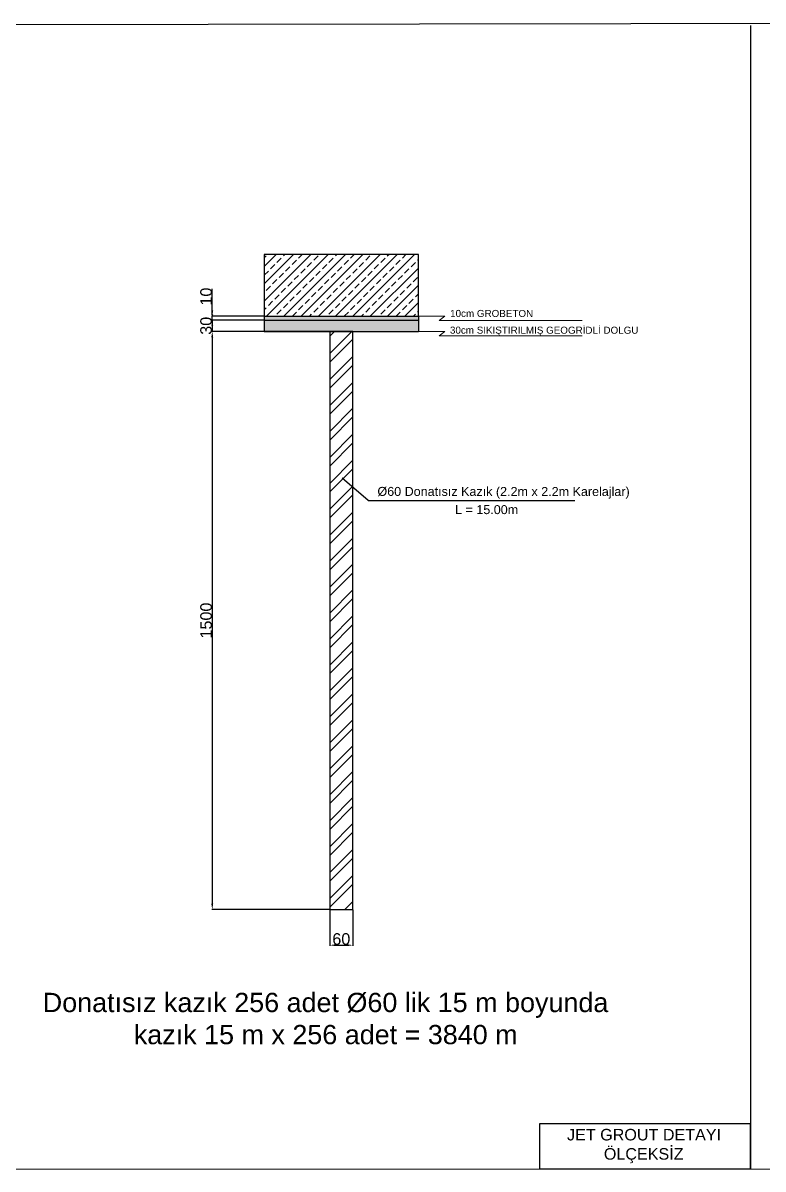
# Model space of a CAD drawing. Header units: millimetres. Extents: x -2888 to 18917, y -816 to 5133.
# Drawn here: x 12466 to 16307, y -816 to 5133 of the extents above; entities that cross this region are included whole.
import ezdxf

# ---------------------------------------------------------------- set-up
doc = ezdxf.new("R2010")
doc.units = ezdxf.units.MM
doc.layers.add('CPD_antet2', color=190, linetype='Continuous')
doc.styles.add('S', font='arial.ttf')
doc.styles.get("Standard").update_dxf_attribs({"font": 'arial.ttf'})
doc.dimstyles.new('ISO-25', dxfattribs={"dimtxt": 30, "dimasz": 15, "dimexe": 1.25, "dimexo": 0.625, "dimtad": 1, "dimtxsty": 'Standard', "dimcen": 2.5, "dimclrd": 8, "dimclre": 8, "dimclrt": 8, "dimadec": 0, "dimazin": 0, "dimtfac": 1, "dimtmove": 0, "dimatfit": 3, "dimfxl": 1, "dimarcsym": 0})

# ---------------------------------------------------------------- blocks, each defined once
blk = doc.blocks.new('*D43')
at = {"color": 8, "lineweight": -2}
for p, q in [((28119, 665.8), (27813.5, 665.8)), ((27814.7, 650.8), (27814.7, -819.2)), ((28119, -834.2), (27813.5, -834.2))]:
    blk.add_line(p, q, dxfattribs=at)
at = {"color": 8}
for points in [[(27812.2, 650.8), (27817.2, 650.8), (27814.7, 665.8)], [(27812.2, -819.2), (27817.2, -819.2), (27814.7, -834.2)]]:
    blk.add_solid(points, dxfattribs=at)
at = {"layer": 'Defpoints', "color": 0}
for p in [(28119.6, 665.8), (27814.7, -834.2), (28119.6, -834.2)]:
    blk.add_point(p, dxfattribs=at)
at = {"color": 8, "insert": (27798.8, -84.2), "char_height": 30, "attachment_point": 5, "rotation": 90}
blk.add_mtext('1500', dxfattribs=at)
blk = doc.blocks.new('*D44')
at = {"color": 8, "lineweight": -2}
for p, q in [((27814.7, 710.8), (27814.7, 725.8)), ((27949, 695.8), (27813.5, 695.8)), ((27814.7, 695.8), (27814.7, 665.8)), ((27949, 665.8), (27813.5, 665.8)), ((27814.7, 650.8), (27814.7, 635.8))]:
    blk.add_line(p, q, dxfattribs=at)
at = {"color": 8}
for points in [[(27812.2, 710.8), (27817.2, 710.8), (27814.7, 695.8)], [(27812.2, 650.8), (27817.2, 650.8), (27814.7, 665.8)]]:
    blk.add_solid(points, dxfattribs=at)
at = {"layer": 'Defpoints', "color": 0}
for p in [(27949.6, 695.8), (27814.7, 665.8), (27949.6, 665.8)]:
    blk.add_point(p, dxfattribs=at)
at = {"color": 8, "insert": (27798.8, 680.8), "char_height": 30, "attachment_point": 5, "rotation": 90}
blk.add_mtext('30', dxfattribs=at)
blk = doc.blocks.new('*D45')
at = {"color": 8, "lineweight": -2}
for p, q in [((27814.7, 720.8), (27814.7, 777.1)), ((27949, 705.8), (27813.5, 705.8)), ((27949, 695.8), (27813.5, 695.8)), ((27814.7, 695.8), (27814.7, 705.8)), ((27814.7, 680.8), (27814.7, 665.8))]:
    blk.add_line(p, q, dxfattribs=at)
at = {"color": 8}
for points in [[(27812.2, 720.8), (27817.2, 720.8), (27814.7, 705.8)], [(27812.2, 680.8), (27817.2, 680.8), (27814.7, 695.8)]]:
    blk.add_solid(points, dxfattribs=at)
at = {"layer": 'Defpoints', "color": 0}
for p in [(27814.7, 705.8), (27949.6, 705.8), (27949.6, 695.8)]:
    blk.add_point(p, dxfattribs=at)
at = {"color": 8, "insert": (27798.8, 756.5), "char_height": 30, "attachment_point": 5, "rotation": 90}
blk.add_mtext('10', dxfattribs=at)
blk = doc.blocks.new('*D46')
at = {"color": 8, "lineweight": -2}
for p, q in [((28119.6, -834.8), (28119.6, -927.9)), ((28179.6, -834.8), (28179.6, -927.9)), ((28134.6, -926.6), (28164.6, -926.6))]:
    blk.add_line(p, q, dxfattribs=at)
at = {"color": 8}
for points in [[(28134.6, -924.1), (28134.6, -929.1), (28119.6, -926.6)], [(28164.6, -924.1), (28164.6, -929.1), (28179.6, -926.6)]]:
    blk.add_solid(points, dxfattribs=at)
at = {"layer": 'Defpoints', "color": 0}
for p in [(28119.6, -834.2), (28179.6, -834.2), (28179.6, -926.6)]:
    blk.add_point(p, dxfattribs=at)
at = {"color": 8, "insert": (28149.6, -910.7), "char_height": 30, "attachment_point": 5}
blk.add_mtext('60', dxfattribs=at)
blk = doc.blocks.new('A')
h = blk.add_hatch()
h.set_pattern_fill('ANSI33', color=2, scale=5)
h.set_pattern_definition([(45, (-73756.25, -56814.01), (-22.45064, 22.45064), []), (45, (-73733.8, -56814.01), (-22.45064, 22.45064), [15.875, -7.9375])])
h.paths.add_polyline_path([(28349.635, 705.811), (28349.635, 865.811), (27949.635, 865.811), (27949.635, 705.811), (28149.635, 705.811)])
h = blk.add_hatch()
h.set_pattern_fill('AR-SAND', color=8, scale=0.05)
h.set_pattern_definition([(37.5, (-73756.2496, -56814.0097), (-0.080001565, 2.447066187), [0, -1.9304, 0, -2.159, 0, -2.06375]), (7.5, (-73756.2496, -56814.0097), (2.24761642, 3.5841255), [0, -1.0414, 0, -1.7399, 0, -0.66675]), (327.5, (-73757.8117, -56814.0097), (3.95496185, 0.007185923), [0, -0.635, 0, -2.286, 0, -2.9845]), (317.5, (-73757.8117, -56814.0097), (3.81778226, 1.11464662), [0, -0.3175, 0, -1.4986, 0, -1.7145])])
h.paths.add_polyline_path([(28349.635, 705.811), (28149.635, 705.811), (27949.635, 705.811), (27949.635, 695.811), (28349.635, 695.811)])
h = blk.add_hatch()
h.set_pattern_fill('AR-CONC', color=30, scale=0.08)
h.set_pattern_definition([(50, (-73756.25, -56814.01), (14.5747735, -1.2751268), [1.524, -16.764]), (355, (-73756.25, -56814.01), (-2.8194737, 15.2845476), [1.2192, -13.4112467]), (100.451445, (-73755.035, -56814.116), (11.7552998, 14.0094202), [1.2952007, -14.2472196]), (46.1842, (-73756.25, -56809.946), (21.6863233, -3.3633862), [2.286, -25.146]), (96.635558, (-73754.442, -56810.226), (18.9923307, 19.79409), [1.942802, -21.3708487]), (351.184151, (-73756.25, -56809.946), (18.9923307, 19.79409), [1.8287974, -20.1167786]), (21, (-73754.218, -56810.962), (12.1291513, -8.1812159), [1.524, -16.764]), (326, (-73754.218, -56810.962), (4.9441623, 14.7350373), [1.2192, -13.4112]), (71.451445, (-73753.207, -56811.643), (17.0733135, 6.5538215), [1.2952007, -14.247195]), (37.5, (-73756.2496, -56814.0097), (0.24708826, 6.7644031), [0, -13.24864, 0, -13.6144, 0, -13.462]), (7.5, (-73756.2496, -56814.01), (5.345573, 8.014446), [0, -7.76224, 0, -12.94384, 0, -5.1308]), (327.5, (-73760.781, -56814.0097), (10.84724761, -0.45829952), [0, -5.08, 0, -15.8496, 0, -21.0312]), (317.5, (-73762.813, -56814.01), (11.8503345, 2.0341193), [0, -6.604, 0, -10.52576, 0, -14.9352])])
h.paths.add_polyline_path([(27949.635, 695.811), (27949.635, 665.811), (28349.635, 665.811), (28349.635, 695.811)])
h = blk.add_hatch()
h.set_pattern_fill('ANSI32', color=1, scale=5)
h.paths.add_polyline_path([(28179.635, 665.811), (28119.635, 665.811), (28119.635, -834.189), (28179.635, -834.189)])
at = {"color": 2}
for p, q in [((27949.635, 865.811), (27949.635, 705.811)), ((28349.635, 865.811), (27949.635, 865.811)), ((28349.635, 705.811), (28349.635, 865.811))]:
    blk.add_line(p, q, dxfattribs=at)
at = {"color": 8}
for p, q in [((27949.635, 705.811), (28149.635, 705.811)), ((27949.635, 705.811), (27949.635, 695.811)), ((27949.635, 695.811), (28349.635, 695.811)), ((27949.635, 695.811), (27949.635, 665.811)), ((28149.635, 705.811), (28349.635, 705.811)), ((28349.635, 705.811), (28349.635, 695.811)), ((28349.635, 695.811), (28349.635, 665.811)), ((27949.635, 665.811), (28349.635, 665.811))]:
    blk.add_line(p, q, dxfattribs=at)
blk.add_line((28149.635, 665.811), (28119.635, 665.811))
at = {"color": 1}
for p, q in [((28119.635, 665.811), (28119.635, -534.189)), ((28179.635, 665.811), (28119.635, 665.811)), ((28179.635, -534.189), (28179.635, 665.811))]:
    blk.add_line(p, q, dxfattribs=at)
at = {"color": 10}
for p, q in [((28119.635, 665.811), (28119.635, -834.189)), ((28179.635, 665.811), (28119.635, 665.811)), ((28179.635, -834.189), (28179.635, 665.811)), ((28119.635, -834.189), (28179.635, -834.189))]:
    blk.add_line(p, q, dxfattribs=at)
at = {"color": 7, "lineweight": 30}
for q in [(28151.639, 285.768), (28755.183, 227.834)]:
    blk.add_line((28218.841, 227.834), q, dxfattribs=at)
at = {"color": 7, "lineweight": 9}
for points in [[(28774.849, 694.962), (28403.879, 694.962), (28417.841, 705.811), (28349.635, 705.811)], [(28774.849, 654.962), (28403.879, 654.962), (28417.841, 665.811), (28349.635, 665.811)]]:
    blk.add_lwpolyline(points, dxfattribs=at)
at = {"color": 7, "lineweight": 9, "style": 'S'}
for s, height, p in [('10cm GROBETON', 18.26058, (28431.915, 703.792)), ('30cm SIKIŞTIRILMIŞ GEOGRİDLİ DOLGU', 18.26058, (28431.491, 660.407)), ('%%C60 Donatısız Kazık (2.2m x 2.2m Karelajlar)', 23.29155, (28243.358, 239.379)), ('L = 15.00m', 23.2916, (28444.755, 192.158))]:
    blk.add_text(s, height=height, rotation=359.971645, dxfattribs=at).set_placement(p)
for base, p1, p2, picture, middle in [((27814.748, 705.811), (27949.635, 695.811), (27949.635, 705.811), '*D45', (27798.806, 756.46)), ((27814.748, -834.189), (28119.635, 665.811), (28119.635, -834.189), '*D43', (27798.806, -84.189))]:
    dim = blk.add_linear_dim(base=base, p1=p1, p2=p2, angle=90, dimstyle='ISO-25')
    dim.commit()
    dim.dimension.update_dxf_attribs({"geometry": picture, "text_midpoint": middle})
dim = blk.add_linear_dim(base=(27814.748, 665.811), p1=(27949.635, 695.811), p2=(27949.635, 665.811), angle=90, dimstyle='ISO-25')
dim.commit()
dim.dimension.update_dxf_attribs({"geometry": '*D44', "text_midpoint": (27814.748, 680.811), "dimtype": 128})
dim = blk.add_linear_dim(base=(28179.635, -926.631), p1=(28119.635, -834.189), p2=(28179.635, -834.189), dimstyle='ISO-25')
dim.commit()
dim.dimension.update_dxf_attribs({"geometry": '*D46', "text_midpoint": (28149.635, -910.689)})

msp = doc.modelspace()

# ---------------------------------------------------------------- linework, layer by layer
at = {"layer": 'CPD_antet2', "ltscale": 0.1}
msp.add_line((16242.2652, 5119.7225), (16241.2434, -815.5327), dxfattribs=at)
for points in [[(2463.5611, -812.5803), (18916.8534, -816.106), (18908.9418, 5132.632), (2463.5611, 5107.77)], [(16241.2434, -581.9743), (15147.0906, -581.9743), (15147.0906, -815.5327), (16241.2434, -815.5327)]]:
    msp.add_lwpolyline(points, close=True, dxfattribs=at)

# ---------------------------------------------------------------- block references
at = {"xscale": 2, "yscale": 2, "zscale": 2}
msp.add_blockref('A', (-42181.156, 2199.0713), dxfattribs=at)

# ---------------------------------------------------------------- texts
at = {"color": 7, "attachment_point": 1}
for s, width, gutter_width, heights, insert, char_height in [('{\\W1.841682; }Donatısız kazık 256 adet Ø60 lik 15 m boyunda \\P{\\W7.00828;  }kazık 15 m x 256 adet = 3840 m ', 3061.653154, 975.744, [539.1569], (12497.1993, 98.6671), 100), ('{\\W7.42043;   }JET GROUT DETAYI\\P{\\W7.62003;    }ÖLÇEKSİZ', 1824.247824, 997.92, [0], (14772.1926, -607.5704), 59.8752)]:
    msp.add_mtext_dynamic_manual_height_columns(s, width=width, gutter_width=gutter_width, heights=heights, dxfattribs=dict(at, insert=insert, char_height=char_height))

doc.saveas('drawing.dxf')
